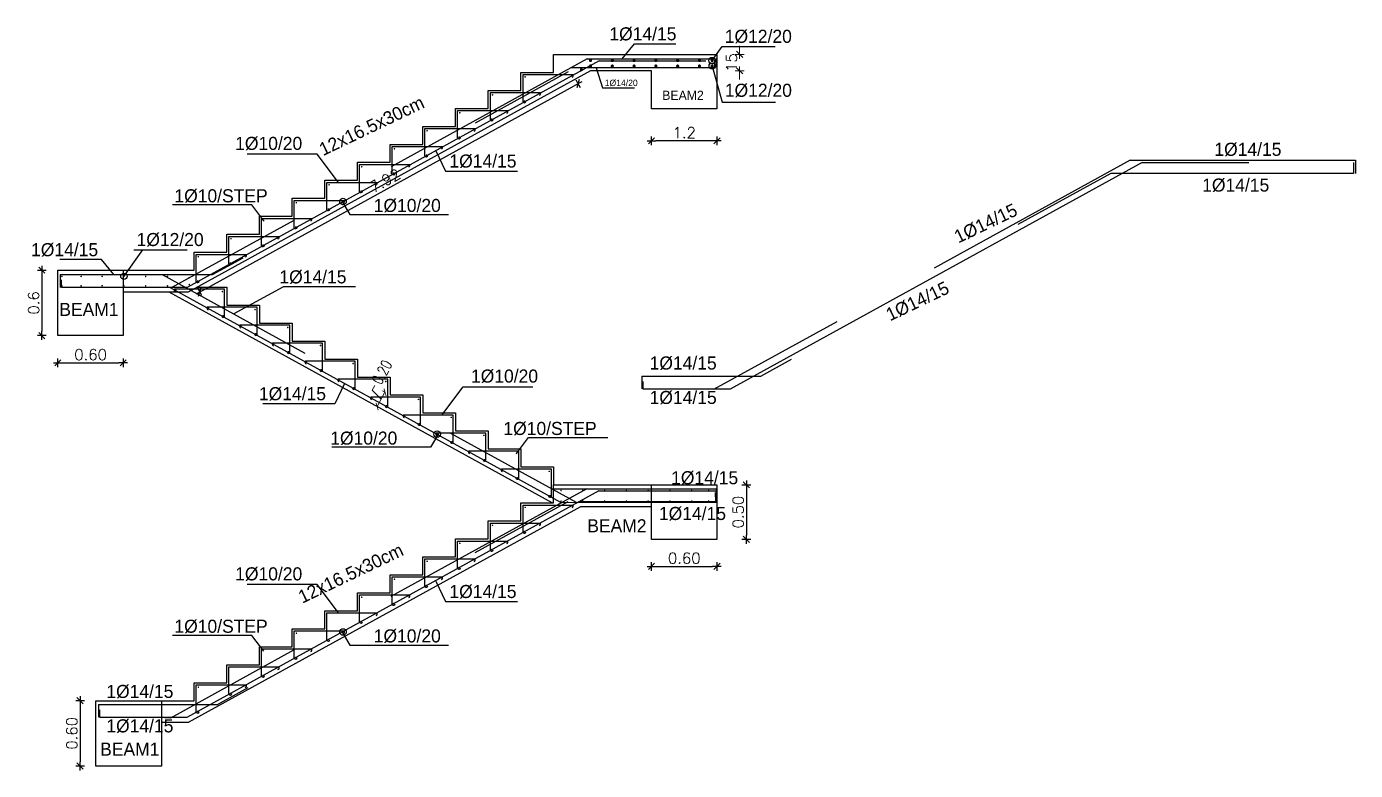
# Model space of a CAD drawing. Extents: x 166525 to 167198, y 178739 to 179747.
# Drawn here: x 166639.4 to 166663.8, y 179260.21 to 179273.86 of the extents above; entities that cross this region are included whole.
import ezdxf

# ---------------------------------------------------------------- set-up
doc = ezdxf.new("R2010")
doc.units = 0
doc.header["$MEASUREMENT"] = 0
doc.linetypes.add('AUSGEZOGEN', pattern=[0])
doc.linetypes.add('VONLAYER', pattern=[0])
doc.layers.get('0').update_dxf_attribs({"linetype": 'CONTINUOUS'})
doc.layers.get('DEFPOINTS').update_dxf_attribs({"linetype": 'CONTINUOUS'})
doc.layers.add('BEAM', color=6, linetype='CONTINUOUS', lineweight=13)
doc.layers.add('LINE', color=8, linetype='CONTINUOUS', lineweight=9)
for name, color, linetype in [('EBENE0', 7, 'AUSGEZOGEN'), ('outdim', 42, 'CONTINUOUS'), ('Reinforcement', 10, 'CONTINUOUS'), ('SLAB-REIN', 2, 'CONTINUOUS'), ('ST', 2, 'CONTINUOUS'), ('TEXTM', 2, 'CONTINUOUS')]:
    doc.layers.add(name, color=color, linetype=linetype)
doc.styles.add('DIM', font='simplex.shx', dxfattribs={"width": 0.75})
doc.styles.add('ROMAND10', font='ROMAND.shx', dxfattribs={"height": 0.2})
doc.dimstyles.new('1-100-layout', dxfattribs={"dimtxt": 0.2, "dimasz": 0.08, "dimexe": 0.18, "dimexo": 0.0625, "dimgap": 0.05, "dimtad": 1, "dimzin": 12, "dimdsep": 46, "dimtxsty": 'ROMAND10', "dimblk": '2', "dimcen": 0, "dimdle": 0.15, "dimse1": 1, "dimse2": 1, "dimclrd": 256, "dimclre": 9, "dimclrt": 1, "dimazin": 0, "dimtfac": 1, "dimtix": 1, "dimtofl": 0, "dimtmove": 2, "dimatfit": 0, "dimldrblk": '2', "dimfxl": 1, "dimtolj": 1, "dimtzin": 0, "dimlwd": -1, "dimlwe": -1, "dimarcsym": 0})
doc.dimstyles.new('MUTASIM', dxfattribs={"dimscale": 0.9995, "dimtxt": 0.2, "dimasz": 0.1, "dimexe": 0.05, "dimexo": 0.12, "dimgap": 0.05, "dimtad": 0, "dimzin": 0, "dimdsep": 46, "dimtxsty": 'DIM', "dimblk": 'ARCHTICK', "dimcen": 0.09, "dimclrd": 35, "dimclre": 33, "dimclrt": 256, "dimazin": 0, "dimtfac": 1, "dimtofl": 0, "dimtmove": 1, "dimatfit": 3, "dimfxl": 0.18, "dimtolj": 1, "dimtzin": 0, "dimlwd": 13, "dimlwe": 9, "dimarcsym": 0})

# ---------------------------------------------------------------- blocks, each defined once
blk = doc.blocks.new('2')
for p, q in [((1, 0), (-1, 0)), ((0.71, 0.71), (-0.71, -0.71)), ((0, 1), (0, -1))]:
    blk.add_line(p, q)
blk = doc.blocks.new('*D349')
at = {"layer": 'DEFPOINTS', "color": 0, "transparency": 16777216}
for p in [(166639.979, 179268.071), (166641.179, 179268.071), (166641.179, 179267.686)]:
    blk.add_point(p, dxfattribs=at)
at = {"layer": 'outdim', "transparency": 16777216}
blk.add_line((166640.059, 179267.686), (166641.099, 179267.686), dxfattribs=at)
at = {"layer": 'outdim', "transparency": 16777216, "xscale": 0.08, "yscale": 0.08, "zscale": 0.08, "rotation": 180}
blk.add_blockref('2', (166639.979, 179267.686), dxfattribs=at)
at = {"layer": 'outdim', "transparency": 16777216, "xscale": 0.08, "yscale": 0.08, "zscale": 0.08}
blk.add_blockref('2', (166641.179, 179267.686), dxfattribs=at)
at = {"layer": 'outdim', "color": 1, "transparency": 16777216, "insert": (166640.579, 179267.836), "char_height": 0.2, "attachment_point": 5, "style": 'ROMAND10'}
blk.add_mtext('\\A1;0.60', dxfattribs=at)
blk = doc.blocks.new('*D353')
at = {"layer": 'DEFPOINTS', "color": 0, "transparency": 16777216}
for p in [(166639.979, 179269.386), (166639.686, 179268.186), (166639.979, 179268.186)]:
    blk.add_point(p, dxfattribs=at)
at = {"layer": 'outdim', "transparency": 16777216}
blk.add_line((166639.686, 179269.306), (166639.686, 179268.266), dxfattribs=at)
at = {"layer": 'outdim', "transparency": 16777216, "xscale": 0.08, "yscale": 0.08, "zscale": 0.08}
for p, rotation in [((166639.686, 179269.386), 90), ((166639.686, 179268.186), 270)]:
    blk.add_blockref('2', p, dxfattribs=dict(at, rotation=rotation))
at = {"layer": 'outdim', "color": 1, "transparency": 16777216, "insert": (166639.536, 179268.786), "char_height": 0.2, "attachment_point": 5, "rotation": 90, "style": 'ROMAND10'}
blk.add_mtext('\\A1;0.6', dxfattribs=at)
blk = doc.blocks.new('*D354')
at = {"layer": 'DEFPOINTS', "color": 0, "transparency": 16777216}
for p in [(166650.879, 179264.446), (166652.079, 179264.446), (166652.079, 179263.95)]:
    blk.add_point(p, dxfattribs=at)
at = {"layer": 'ST', "transparency": 16777216}
blk.add_line((166650.959, 179263.95), (166651.999, 179263.95), dxfattribs=at)
at = {"layer": 'ST', "transparency": 16777216, "xscale": 0.08, "yscale": 0.08, "zscale": 0.08, "rotation": 180}
blk.add_blockref('2', (166650.879, 179263.95), dxfattribs=at)
at = {"layer": 'ST', "transparency": 16777216, "xscale": 0.08, "yscale": 0.08, "zscale": 0.08}
blk.add_blockref('2', (166652.079, 179263.95), dxfattribs=at)
at = {"layer": 'ST', "color": 1, "transparency": 16777216, "insert": (166651.479, 179264.1), "char_height": 0.2, "attachment_point": 5, "style": 'ROMAND10'}
blk.add_mtext('\\A1;0.60', dxfattribs=at)
blk = doc.blocks.new('*D355')
at = {"layer": 'DEFPOINTS', "color": 0, "transparency": 16777216}
for p in [(166652.079, 179265.446), (166652.079, 179264.446), (166652.619, 179264.446)]:
    blk.add_point(p, dxfattribs=at)
at = {"layer": 'ST', "transparency": 16777216}
blk.add_line((166652.619, 179265.366), (166652.619, 179264.526), dxfattribs=at)
at = {"layer": 'ST', "transparency": 16777216, "xscale": 0.08, "yscale": 0.08, "zscale": 0.08}
for p, rotation in [((166652.619, 179265.446), 90), ((166652.619, 179264.446), 270)]:
    blk.add_blockref('2', p, dxfattribs=dict(at, rotation=rotation))
at = {"layer": 'ST', "color": 1, "transparency": 16777216, "insert": (166652.469, 179264.946), "char_height": 0.2, "attachment_point": 5, "rotation": 90, "style": 'ROMAND10'}
blk.add_mtext('\\A1;0.50', dxfattribs=at)
blk = doc.blocks.new('*D356')
at = {"layer": 'DEFPOINTS', "color": 0, "transparency": 16777216}
for p in [(166640.679, 179261.486), (166640.386, 179260.286), (166640.679, 179260.286)]:
    blk.add_point(p, dxfattribs=at)
at = {"layer": 'outdim', "transparency": 16777216}
blk.add_line((166640.386, 179261.406), (166640.386, 179260.366), dxfattribs=at)
at = {"layer": 'outdim', "transparency": 16777216, "xscale": 0.08, "yscale": 0.08, "zscale": 0.08}
for p, rotation in [((166640.386, 179261.486), 90), ((166640.386, 179260.286), 270)]:
    blk.add_blockref('2', p, dxfattribs=dict(at, rotation=rotation))
at = {"layer": 'outdim', "color": 1, "transparency": 16777216, "insert": (166640.236, 179260.886), "char_height": 0.2, "attachment_point": 5, "rotation": 90, "style": 'ROMAND10'}
blk.add_mtext('\\A1;0.60', dxfattribs=at)
blk = doc.blocks.new('*D357')
at = {"layer": 'DEFPOINTS', "color": 0, "transparency": 16777216}
for p in [(166650.879, 179272.346), (166652.079, 179272.346), (166650.879, 179271.759)]:
    blk.add_point(p, dxfattribs=at)
at = {"layer": 'outdim', "transparency": 16777216}
blk.add_line((166651.999, 179271.759), (166650.959, 179271.759), dxfattribs=at)
at = {"layer": 'outdim', "transparency": 16777216, "xscale": 0.08, "yscale": 0.08, "zscale": 0.08, "rotation": 180}
blk.add_blockref('2', (166650.879, 179271.759), dxfattribs=at)
at = {"layer": 'outdim', "transparency": 16777216, "xscale": 0.08, "yscale": 0.08, "zscale": 0.08}
blk.add_blockref('2', (166652.079, 179271.759), dxfattribs=at)
at = {"layer": 'outdim', "color": 1, "transparency": 16777216, "insert": (166651.479, 179271.909), "char_height": 0.2, "attachment_point": 5, "style": 'ROMAND10'}
blk.add_mtext('\\A1;1.2', dxfattribs=at)
blk = doc.blocks.new('*D351')
at = {"layer": 'DEFPOINTS', "color": 0, "transparency": 16777216}
for p in [(166649.479, 179272.893), (166649.527, 179272.807), (166642.538, 179269.076)]:
    blk.add_point(p, dxfattribs=at)
at = {"layer": 'outdim', "transparency": 16777216}
blk.add_line((166642.656, 179269.028), (166649.457, 179272.768), dxfattribs=at)
at = {"layer": 'outdim', "transparency": 16777216, "xscale": 0.08, "yscale": 0.08, "zscale": 0.08}
for p, rotation in [((166649.527, 179272.807), 28.81079374282551), ((166642.586, 179268.989), 208.8107937428255)]:
    blk.add_blockref('2', p, dxfattribs=dict(at, rotation=rotation))
at = {"layer": 'outdim', "color": 1, "transparency": 16777216, "insert": (166645.984, 179271.029), "char_height": 0.2, "attachment_point": 5, "rotation": 28.8108, "style": 'ROMAND10'}
blk.add_mtext('\\A1;7.92', dxfattribs=at)
blk = doc.blocks.new('*D358')
at = {"layer": 'DEFPOINTS', "color": 0, "transparency": 16777216}
for p in [(166652.079, 179273.346), (166652.496, 179273.046), (166653.879, 179273.046)]:
    blk.add_point(p, dxfattribs=at)
at = {"layer": 'LINE', "transparency": 16777216}
for p, q in [((166652.496, 179273.426), (166652.496, 179273.506)), ((166652.496, 179272.966), (166652.496, 179272.886))]:
    blk.add_line(p, q, dxfattribs=at)
at = {"layer": 'LINE', "transparency": 16777216, "xscale": 0.08, "yscale": 0.08, "zscale": 0.08}
for p, rotation in [((166652.496, 179273.346), 270), ((166652.496, 179273.046), 90)]:
    blk.add_blockref('2', p, dxfattribs=dict(at, rotation=rotation))
at = {"layer": 'LINE', "color": 1, "transparency": 16777216, "insert": (166652.346, 179273.196), "char_height": 0.2, "attachment_point": 5, "rotation": 90, "style": 'ROMAND10'}
blk.add_mtext('\\A1;15', dxfattribs=at)
blk = doc.blocks.new('_ARCHTICK')
at = {"color": 0, "linetype": 'ByBlock', "const_width": 0.15}
blk.add_lwpolyline([(-0.5, -0.5), (0.5, 0.5)], dxfattribs=at)
blk = doc.blocks.new('*D352')
at = {"layer": 'BEAM', "color": 35, "lineweight": 13, "transparency": 16777216}
for p, q in [((166645.748, 179267.183), (166645.796, 179267.271)), ((166645.913, 179267.016), (166645.748, 179267.183)), ((166645.985, 179267.147), (166645.84, 179266.885))]:
    blk.add_line(p, q, dxfattribs=at)
at = {"layer": 'BEAM', "color": 33, "lineweight": 9, "transparency": 16777216}
for p, q in [((166645.974, 179267.153), (166645.941, 179267.171)), ((166645.829, 179266.891), (166645.797, 179266.909))]:
    blk.add_line(p, q, dxfattribs=at)
at = {"layer": 'DEFPOINTS', "color": 0, "transparency": 16777216}
for p in [(166646.079, 179267.096), (166645.84, 179266.885), (166645.934, 179266.833)]:
    blk.add_point(p, dxfattribs=at)
at = {"layer": 'BEAM', "color": 35, "lineweight": 13, "transparency": 16777216, "xscale": 0.09995000000000001, "yscale": 0.09995000000000001, "zscale": 0.09995000000000001}
for p, rotation in [((166645.985, 179267.147), 61.18920625507876), ((166645.84, 179266.885), 241.1892062550788)]:
    blk.add_blockref('_ARCHTICK', p, dxfattribs=dict(at, rotation=rotation))
at = {"layer": 'BEAM', "transparency": 16777216, "insert": (166645.93, 179267.515), "char_height": 0.1999, "attachment_point": 5, "rotation": 61.1892, "style": 'DIM'}
blk.add_mtext('\\A1;0.20', dxfattribs=at)

msp = doc.modelspace()

# ---------------------------------------------------------------- linework, layer by layer
at = {"layer": 'EBENE0', "color": 3, "linetype": 'AUSGEZOGEN'}
msp.add_line((166649.47907, 179272.88566), (166649.47907, 179272.89328), dxfattribs=at)
at = {"layer": 'outdim'}
for p, q in [((166650.339, 179273.26566), (166650.56354, 179273.54154)), ((166650.56354, 179273.54154), (166651.32657, 179273.54154)), ((166651.99044, 179273.23338), (166652.1729, 179273.49101)), ((166652.1729, 179273.49101), (166653.15065, 179273.49101)), ((166649.86054, 179273.10068), (166649.97896, 179272.73421)), ((166651.99135, 179273.13296), (166652.17381, 179272.46801)), ((166649.97896, 179272.73421), (166650.56718, 179272.73421)), ((166652.17381, 179272.46801), (166653.15157, 179272.46801)), ((166644.73721, 179271.51758), (166643.45678, 179271.51758)), ((166645.13221, 179270.99566), (166644.73721, 179271.51758)), ((166646.91889, 179271.57648), (166647.09309, 179271.20406)), ((166647.09309, 179271.20406), (166648.41869, 179271.20406)), ((166645.19135, 179270.65375), (166645.34073, 179270.40611)), ((166643.53916, 179270.58319), (166642.08253, 179270.58319)), ((166643.75796, 179270.29408), (166643.53916, 179270.58319)), ((166645.34073, 179270.40611), (166647.14785, 179270.40611)), ((166641.19135, 179269.27197), (166641.53794, 179269.76135)), ((166641.37381, 179269.76135), (166642.35157, 179269.76135)), ((166640.77929, 179269.58154), (166640.01625, 179269.58154)), ((166641.00382, 179269.30566), (166640.77929, 179269.58154)), ((166643.20521, 179268.58498), (166644.11568, 179269.07837)), ((166645.44128, 179269.07837), (166644.11568, 179269.07837)), ((166645.23926, 179267.30648), (166645.06506, 179266.93406)), ((166647.02594, 179266.72566), (166647.42094, 179267.24758)), ((166647.42094, 179267.24758), (166648.70137, 179267.24758)), ((166645.06506, 179266.93406), (166643.73946, 179266.93406)), ((166646.9668, 179266.38375), (166646.81742, 179266.13611)), ((166648.40019, 179266.02408), (166648.61899, 179266.31319)), ((166648.61899, 179266.31319), (166650.07562, 179266.31319)), ((166646.81742, 179266.13611), (166645.0103, 179266.13611)), ((166644.73721, 179263.61758), (166643.45678, 179263.61758)), ((166645.13221, 179263.09566), (166644.73721, 179263.61758)), ((166646.91889, 179263.67648), (166647.09309, 179263.30406)), ((166647.09309, 179263.30406), (166648.41869, 179263.30406)), ((166643.53916, 179262.68319), (166642.08253, 179262.68319)), ((166643.75796, 179262.39408), (166643.53916, 179262.68319)), ((166645.19135, 179262.75375), (166645.34073, 179262.50611)), ((166645.34073, 179262.50611), (166647.14785, 179262.50611))]:
    msp.add_line(p, q, dxfattribs=at)
for centre, radius in [((166651.99044, 179273.23338), 0.05775), ((166651.99135, 179273.13296), 0.05775), ((166645.21374, 179270.6463), 0.06021), ((166641.19135, 179269.27197), 0.05775), ((166646.94441, 179266.3763), 0.06021), ((166645.21374, 179262.7463), 0.06021)]:
    msp.add_circle(centre, radius, dxfattribs=at)
at = {"layer": 'Reinforcement', "linetype": 'VONLAYER'}
for p, q in [((166649.69962, 179273.26566), (166646.09962, 179271.28566)), ((166649.69962, 179273.26566), (166652.0678, 179273.26566)), ((166649.9174, 179273.22566), (166651.87596, 179273.22566)), ((166652.0678, 179273.26566), (166652.0678, 179273.11149)), ((166649.34626, 179273.02566), (166647.63942, 179272.08689)), ((166648.51907, 179272.47442), (166648.51907, 179272.97566)), ((166648.51907, 179272.97566), (166649.43562, 179272.97566)), ((166647.91907, 179272.14442), (166647.91907, 179272.64566)), ((166647.91907, 179272.64566), (166648.83562, 179272.64566)), ((166647.31907, 179271.81442), (166647.31907, 179272.31566)), ((166647.31907, 179272.31566), (166648.23562, 179272.31566)), ((166646.71907, 179271.48442), (166646.71907, 179271.98566)), ((166646.71907, 179271.98566), (166647.63562, 179271.98566)), ((166646.11907, 179271.15442), (166646.11907, 179271.65566)), ((166646.11907, 179271.65566), (166647.03562, 179271.65566)), ((166659.6663, 179271.40326), (166656.0663, 179269.42326)), ((166659.6663, 179271.40326), (166663.80119, 179271.40326)), ((166659.88408, 179271.36326), (166661.84264, 179271.36326)), ((166663.80119, 179271.40326), (166663.80119, 179271.16342)), ((166645.51907, 179270.82442), (166645.51907, 179271.32566)), ((166645.51907, 179271.32566), (166646.43562, 179271.32566)), ((166659.31294, 179271.16326), (166657.6061, 179270.2245)), ((166644.91907, 179270.49442), (166644.91907, 179270.99566)), ((166644.91907, 179270.99566), (166645.83562, 179270.99566)), ((166644.31907, 179270.16442), (166644.31907, 179270.66566)), ((166644.31907, 179270.66566), (166645.23562, 179270.66566)), ((166642.06326, 179269.06566), (166644.31763, 179270.30556)), ((166643.71907, 179269.83442), (166643.71907, 179270.33566)), ((166643.71907, 179270.33566), (166644.63562, 179270.33566)), ((166643.11907, 179269.50442), (166643.11907, 179270.00566)), ((166643.11907, 179270.00566), (166644.03562, 179270.00566)), ((166642.51907, 179269.17442), (166642.51907, 179269.67566)), ((166642.51907, 179269.67566), (166643.43562, 179269.67566)), ((166642.8159, 179269.30566), (166643.37949, 179269.61563)), ((166640.01995, 179269.30566), (166640.01995, 179269.07127)), ((166640.04358, 179269.06566), (166640.04358, 179269.20734)), ((166641.89489, 179269.30566), (166644.51553, 179267.8643)), ((166643.03907, 179269.03566), (166642.12253, 179269.03566)), ((166643.03907, 179268.53442), (166643.03907, 179269.03566)), ((166643.63907, 179268.70566), (166642.72253, 179268.70566)), ((166643.63907, 179268.20442), (166643.63907, 179268.70566)), ((166652.02497, 179267.20052), (166654.2843, 179268.44316)), ((166644.23907, 179268.37566), (166643.32253, 179268.37566)), ((166644.23907, 179267.87442), (166644.23907, 179268.37566)), ((166644.83907, 179268.04566), (166643.92253, 179268.04566)), ((166644.83907, 179267.54442), (166644.83907, 179268.04566)), ((166645.43907, 179267.71566), (166644.52253, 179267.71566)), ((166645.43907, 179267.21442), (166645.43907, 179267.71566)), ((166652.88369, 179267.44326), (166653.44728, 179267.75323)), ((166646.03907, 179267.38566), (166645.12253, 179267.38566)), ((166646.03907, 179266.88442), (166646.03907, 179267.38566)), ((166650.70212, 179267.44326), (166650.70212, 179267.20887)), ((166650.72575, 179267.20326), (166650.72575, 179267.34494)), ((166646.63907, 179267.05566), (166645.72253, 179267.05566)), ((166646.63907, 179266.55442), (166646.63907, 179267.05566)), ((166652.02497, 179267.20052), (166651.91824, 179267.20052)), ((166647.23907, 179266.72566), (166646.32253, 179266.72566)), ((166647.23907, 179266.22442), (166647.23907, 179266.72566)), ((166647.83907, 179266.39566), (166646.92253, 179266.39566)), ((166647.1858, 179266.39566), (166649.49489, 179265.12566)), ((166647.83907, 179265.89442), (166647.83907, 179266.39566)), ((166648.43907, 179266.06566), (166647.52253, 179266.06566)), ((166648.43907, 179265.56442), (166648.43907, 179266.06566)), ((166649.03907, 179265.73566), (166648.12253, 179265.73566)), ((166649.03907, 179265.23442), (166649.03907, 179265.73566)), ((166649.69235, 179265.37588), (166646.09235, 179263.39588)), ((166652.06443, 179265.36587), (166649.05304, 179265.36867)), ((166649.69235, 179265.37588), (166652.07907, 179265.37606)), ((166649.91013, 179265.33588), (166652.06407, 179265.33462)), ((166652.06454, 179265.37604), (166652.06205, 179265.15587)), ((166649.33899, 179265.13588), (166647.63215, 179264.19712)), ((166648.51907, 179264.57442), (166648.51907, 179265.07566)), ((166648.51907, 179265.07566), (166649.43562, 179265.07566)), ((166649.20438, 179265.12566), (166652.07907, 179265.1249)), ((166647.91907, 179264.24442), (166647.91907, 179264.74566)), ((166647.91907, 179264.74566), (166648.83562, 179264.74566)), ((166647.31907, 179263.91442), (166647.31907, 179264.41566)), ((166647.31907, 179264.41566), (166648.23562, 179264.41566)), ((166646.71907, 179263.58442), (166646.71907, 179264.08566)), ((166646.71907, 179264.08566), (166647.63562, 179264.08566)), ((166646.11907, 179263.25442), (166646.11907, 179263.75566)), ((166646.11907, 179263.75566), (166647.03562, 179263.75566)), ((166645.51907, 179262.92442), (166645.51907, 179263.42566)), ((166645.51907, 179263.42566), (166646.43562, 179263.42566)), ((166644.91907, 179262.59442), (166644.91907, 179263.09566)), ((166644.91907, 179263.09566), (166645.83562, 179263.09566)), ((166644.31907, 179262.26442), (166644.31907, 179262.76566)), ((166644.31907, 179262.76566), (166645.23562, 179262.76566)), ((166642.05102, 179261.17315), (166644.31036, 179262.41579)), ((166643.71907, 179261.93442), (166643.71907, 179262.43566)), ((166643.71907, 179262.43566), (166644.63562, 179262.43566)), ((166643.11907, 179261.60442), (166643.11907, 179262.10566)), ((166643.11907, 179262.10566), (166644.03562, 179262.10566)), ((166642.51907, 179261.27442), (166642.51907, 179261.77566)), ((166642.51907, 179261.77566), (166643.43562, 179261.77566)), ((166642.90974, 179261.41588), (166643.47333, 179261.72586)), ((166640.72817, 179261.41588), (166640.72817, 179261.1815)), ((166640.7518, 179261.17588), (166640.7518, 179261.31756)), ((166642.05102, 179261.17315), (166641.94429, 179261.17315))]:
    msp.add_line(p, q, dxfattribs=at)
for points in [[(166649.9174, 179273.22566), (166642.35376, 179269.06566), (166640.04358, 179269.06566)], [(166652.03236, 179273.24232), (166652.03236, 179273.10068), (166649.39967, 179273.10068)], [(166659.88408, 179271.36326), (166652.32044, 179267.20326), (166650.72575, 179267.20326)], [(166663.76575, 179271.36416), (166663.76575, 179271.16326), (166659.31294, 179271.16326)], [(166640.01995, 179269.30566), (166642.8159, 179269.30566)], [(166642.04075, 179269.06566), (166649.20438, 179265.12566)], [(166650.70212, 179267.44326), (166652.88369, 179267.44326)], [(166649.91013, 179265.33588), (166642.34649, 179261.17588), (166640.7518, 179261.17588)], [(166652.04717, 179265.30588), (166652.04974, 179265.13662), (166649.56758, 179265.13588)], [(166640.72817, 179261.41588), (166642.90974, 179261.41588)]]:
    msp.add_lwpolyline(points, dxfattribs=at)
for centre, radius, start, end in [((166649.41444, 179272.95737), 0.02798, 282.26627, 40.809188), ((166648.81444, 179272.62737), 0.02798, 282.26627, 40.809188), ((166648.54384, 179272.4855), 0.02713, 204.103903, 359.200009), ((166647.94384, 179272.1555), 0.02713, 204.103903, 359.200009), ((166648.21444, 179272.29737), 0.02798, 282.26627, 40.809188), ((166647.61444, 179271.96737), 0.02798, 282.26627, 40.809188), ((166647.01444, 179271.63737), 0.02798, 282.26627, 40.809188), ((166647.34384, 179271.8255), 0.02713, 204.103903, 359.200009), ((166646.74384, 179271.4955), 0.02713, 204.103903, 359.200009), ((166646.14384, 179271.1655), 0.02713, 204.103903, 359.200009), ((166646.41444, 179271.30737), 0.02798, 282.26627, 40.809188), ((166645.81444, 179270.97737), 0.02798, 282.26627, 40.809188), ((166645.21444, 179270.64737), 0.02798, 282.26627, 40.809188), ((166645.54384, 179270.8355), 0.02713, 204.103903, 359.200009), ((166644.94384, 179270.5055), 0.02713, 204.103903, 359.200009), ((166644.34384, 179270.1755), 0.02713, 204.103903, 359.200009), ((166644.61444, 179270.31737), 0.02798, 282.26627, 40.809188), ((166644.01444, 179269.98737), 0.02798, 282.26627, 40.809188), ((166643.41444, 179269.65737), 0.02798, 282.26627, 40.809188), ((166643.74384, 179269.8455), 0.02713, 204.103903, 359.200009), ((166643.14384, 179269.5155), 0.02713, 204.103903, 359.200009), ((166642.54384, 179269.1855), 0.02713, 204.103903, 359.200009), ((166642.14371, 179269.01737), 0.02798, 139.190812, 257.73373), ((166642.74371, 179268.68737), 0.02798, 139.190812, 257.73373), ((166643.01431, 179268.5455), 0.02713, 180.799991, 335.896097), ((166643.34371, 179268.35737), 0.02798, 139.190812, 257.73373), ((166643.61431, 179268.2155), 0.02713, 180.799991, 335.896097), ((166643.94371, 179268.02737), 0.02798, 139.190812, 257.73373), ((166644.21431, 179267.8855), 0.02713, 180.799991, 335.896097), ((166644.54371, 179267.69737), 0.02798, 139.190812, 257.73373), ((166644.81431, 179267.5555), 0.02713, 180.799991, 335.896097), ((166645.14371, 179267.36737), 0.02798, 139.190812, 257.73373), ((166645.41431, 179267.2255), 0.02713, 180.799991, 335.896097), ((166645.74371, 179267.03737), 0.02798, 139.190812, 257.73373), ((166646.01431, 179266.8955), 0.02713, 180.799991, 335.896097), ((166646.34371, 179266.70737), 0.02798, 139.190812, 257.73373), ((166646.61431, 179266.5655), 0.02713, 180.799991, 335.896097), ((166646.94371, 179266.37737), 0.02798, 139.190812, 257.73373), ((166647.21431, 179266.2355), 0.02713, 180.799991, 335.896097), ((166647.54371, 179266.04737), 0.02798, 139.190812, 257.73373), ((166647.81431, 179265.9055), 0.02713, 180.799991, 335.896097), ((166648.14371, 179265.71737), 0.02798, 139.190812, 257.73373), ((166648.41431, 179265.5755), 0.02713, 180.799991, 335.896097), ((166649.01431, 179265.2455), 0.02713, 180.799991, 335.896097), ((166649.41444, 179265.05737), 0.02798, 282.26627, 40.809188), ((166648.54384, 179264.5855), 0.02713, 204.103903, 359.200009), ((166648.81444, 179264.72737), 0.02798, 282.26627, 40.809188), ((166648.21444, 179264.39737), 0.02798, 282.26627, 40.809188), ((166647.61444, 179264.06737), 0.02798, 282.26627, 40.809188), ((166647.94384, 179264.2555), 0.02713, 204.103903, 359.200009), ((166647.34384, 179263.9255), 0.02713, 204.103903, 359.200009), ((166646.74384, 179263.5955), 0.02713, 204.103903, 359.200009), ((166647.01444, 179263.73737), 0.02798, 282.26627, 40.809188), ((166646.41444, 179263.40737), 0.02798, 282.26627, 40.809188), ((166645.81444, 179263.07737), 0.02798, 282.26627, 40.809188), ((166646.14384, 179263.2655), 0.02713, 204.103903, 359.200009), ((166645.54384, 179262.9355), 0.02713, 204.103903, 359.200009), ((166644.94384, 179262.6055), 0.02713, 204.103903, 359.200009), ((166645.21444, 179262.74737), 0.02798, 282.26627, 40.809188), ((166644.61444, 179262.41737), 0.02798, 282.26627, 40.809188), ((166644.01444, 179262.08737), 0.02798, 282.26627, 40.809188), ((166644.34384, 179262.2755), 0.02713, 204.103903, 359.200009), ((166643.74384, 179261.9455), 0.02713, 204.103903, 359.200009), ((166643.14384, 179261.6155), 0.02713, 204.103903, 359.200009), ((166643.41444, 179261.75737), 0.02798, 282.26627, 40.809188), ((166642.54384, 179261.2855), 0.02713, 204.103903, 359.200009)]:
    msp.add_arc(centre, radius, start, end, dxfattribs=at)
at = {"layer": 'SLAB-REIN', "color": 2}
for points, const_width in [([(166649.57608, 179273.06517, -1), (166649.60663, 179273.06517, -1)], 0.02764), ([(166649.74279, 179273.23338, 1), (166649.77334, 179273.23338, 1)], 0.02764), ([(166649.74279, 179273.13296, -1), (166649.77334, 179273.13296, -1)], 0.02764), ([(166650.14279, 179273.23338, 1), (166650.17334, 179273.23338, 1)], 0.02764), ([(166650.14279, 179273.13296, -1), (166650.17334, 179273.13296, -1)], 0.02764), ([(166650.54279, 179273.23338, 1), (166650.57334, 179273.23338, 1)], 0.02764), ([(166650.54279, 179273.13296, -1), (166650.57334, 179273.13296, -1)], 0.02764), ([(166650.94279, 179273.23338, 1), (166650.97334, 179273.23338, 1)], 0.02764), ([(166650.94279, 179273.13296, -1), (166650.97334, 179273.13296, -1)], 0.02764), ([(166651.34279, 179273.23338, 1), (166651.37334, 179273.23338, 1)], 0.02764), ([(166651.34279, 179273.13296, -1), (166651.37334, 179273.13296, -1)], 0.02764), ([(166651.74279, 179273.23338, 1), (166651.77334, 179273.23338, 1)], 0.02764), ([(166651.74279, 179273.13296, -1), (166651.77334, 179273.13296, -1)], 0.02764), ([(166651.97517, 179273.23338, 1), (166652.00571, 179273.23338, 1)], 0.02764), ([(166651.97608, 179273.23338, 1), (166652.00663, 179273.23338, 1)], 0.02764), ([(166651.97608, 179273.13296, -1), (166652.00663, 179273.13296, -1)], 0.02764), ([(166648.55033, 179272.93408, 1), (166648.5656, 179272.93408, 1)], 0.01382), ([(166649.41154, 179272.96148, 1), (166649.42681, 179272.96148, 1)], 0.01382), ([(166647.95033, 179272.60408, 1), (166647.9656, 179272.60408, 1)], 0.01382), ([(166648.81154, 179272.63148, 1), (166648.82681, 179272.63148, 1)], 0.01382), ([(166648.53845, 179272.48861, 1), (166648.55372, 179272.48861, 1)], 0.01382), ([(166647.35033, 179272.27408, 1), (166647.3656, 179272.27408, 1)], 0.01382), ([(166647.93845, 179272.15861, 1), (166647.95372, 179272.15861, 1)], 0.01382), ([(166648.21154, 179272.30148, 1), (166648.22681, 179272.30148, 1)], 0.01382), ([(166646.75033, 179271.94408, 1), (166646.7656, 179271.94408, 1)], 0.01382), ([(166647.61154, 179271.97148, 1), (166647.62681, 179271.97148, 1)], 0.01382), ([(166646.15033, 179271.61408, 1), (166646.1656, 179271.61408, 1)], 0.01382), ([(166647.01154, 179271.64148, 1), (166647.02681, 179271.64148, 1)], 0.01382), ([(166647.33845, 179271.82861, 1), (166647.35372, 179271.82861, 1)], 0.01382), ([(166646.73845, 179271.49861, 1), (166646.75372, 179271.49861, 1)], 0.01382), ([(166645.55033, 179271.28408, 1), (166645.5656, 179271.28408, 1)], 0.01382), ([(166646.13845, 179271.16861, 1), (166646.15372, 179271.16861, 1)], 0.01382), ([(166646.41154, 179271.31148, 1), (166646.42681, 179271.31148, 1)], 0.01382), ([(166644.95033, 179270.95408, 1), (166644.9656, 179270.95408, 1)], 0.01382), ([(166645.81154, 179270.98148, 1), (166645.82681, 179270.98148, 1)], 0.01382), ([(166644.35033, 179270.62408, 1), (166644.3656, 179270.62408, 1)], 0.01382), ([(166645.21154, 179270.65148, 1), (166645.22681, 179270.65148, 1)], 0.01382), ([(166645.53845, 179270.83861, 1), (166645.55372, 179270.83861, 1)], 0.01382), ([(166644.93845, 179270.50861, 1), (166644.95372, 179270.50861, 1)], 0.01382), ([(166643.75033, 179270.29408, 1), (166643.7656, 179270.29408, 1)], 0.01382), ([(166644.33845, 179270.17861, 1), (166644.35372, 179270.17861, 1)], 0.01382), ([(166644.61154, 179270.32148, 1), (166644.62681, 179270.32148, 1)], 0.01382), ([(166643.15033, 179269.96408, 1), (166643.1656, 179269.96408, 1)], 0.01382), ([(166644.01154, 179269.99148, 1), (166644.02681, 179269.99148, 1)], 0.01382), ([(166643.41154, 179269.66148, 1), (166643.42681, 179269.66148, 1)], 0.01382), ([(166643.73845, 179269.84861, 1), (166643.75372, 179269.84861, 1)], 0.01382), ([(166642.55033, 179269.63408, 1), (166642.5656, 179269.63408, 1)], 0.01382), ([(166643.13845, 179269.51861, 1), (166643.15372, 179269.51861, 1)], 0.01382), ([(166640.04445, 179269.27197, 1), (166640.05973, 179269.27197, 1)], 0.01382), ([(166640.39899, 179269.27194, 1), (166640.41426, 179269.27194, 1)], 0.01382), ([(166640.78372, 179269.27197, 1), (166640.79899, 179269.27197, 1)], 0.01382), ([(166641.18372, 179269.27197, 1), (166641.19899, 179269.27197, 1)], 0.01382), ([(166641.58372, 179269.27197, 1), (166641.59899, 179269.27197, 1)], 0.01382), ([(166641.98372, 179269.27197, 1), (166641.99899, 179269.27197, 1)], 0.01382), ([(166642.38372, 179269.24879, 1), (166642.39899, 179269.24879, 1)], 0.01382), ([(166642.53845, 179269.18861, 1), (166642.55372, 179269.18861, 1)], 0.01382), ([(166640.04445, 179269.09934, -1), (166640.05973, 179269.09934, -1)], 0.01382), ([(166640.39899, 179269.09931, -1), (166640.41426, 179269.09931, -1)], 0.01382), ([(166640.78372, 179269.09934, -1), (166640.79899, 179269.09934, -1)], 0.01382), ([(166641.18372, 179269.09934, -1), (166641.19899, 179269.09934, -1)], 0.01382), ([(166641.58372, 179269.09934, -1), (166641.59899, 179269.09934, -1)], 0.01382), ([(166641.98372, 179269.09934, -1), (166641.99899, 179269.09934, -1)], 0.01382), ([(166642.14661, 179269.02148, -1), (166642.13134, 179269.02148, -1)], 0.01382), ([(166642.38372, 179269.12253, -1), (166642.39899, 179269.12253, -1)], 0.01382), ([(166643.00782, 179268.99408, -1), (166642.99255, 179268.99408, -1)], 0.01382), ([(166642.74661, 179268.69148, -1), (166642.73134, 179268.69148, -1)], 0.01382), ([(166643.60782, 179268.66408, -1), (166643.59255, 179268.66408, -1)], 0.01382), ([(166643.0197, 179268.54861, -1), (166643.00443, 179268.54861, -1)], 0.01382), ([(166643.34661, 179268.36148, -1), (166643.33134, 179268.36148, -1)], 0.01382), ([(166643.6197, 179268.21861, -1), (166643.60443, 179268.21861, -1)], 0.01382), ([(166644.20782, 179268.33408, -1), (166644.19255, 179268.33408, -1)], 0.01382), ([(166643.94661, 179268.03148, -1), (166643.93134, 179268.03148, -1)], 0.01382), ([(166644.80782, 179268.00408, -1), (166644.79255, 179268.00408, -1)], 0.01382), ([(166644.2197, 179267.88861, -1), (166644.20443, 179267.88861, -1)], 0.01382), ([(166644.54661, 179267.70148, -1), (166644.53134, 179267.70148, -1)], 0.01382), ([(166644.8197, 179267.55861, -1), (166644.80443, 179267.55861, -1)], 0.01382), ([(166645.40782, 179267.67408, -1), (166645.39255, 179267.67408, -1)], 0.01382), ([(166645.14661, 179267.37148, -1), (166645.13134, 179267.37148, -1)], 0.01382), ([(166645.4197, 179267.22861, -1), (166645.40443, 179267.22861, -1)], 0.01382), ([(166646.00782, 179267.34408, -1), (166645.99255, 179267.34408, -1)], 0.01382), ([(166645.74661, 179267.04148, -1), (166645.73134, 179267.04148, -1)], 0.01382), ([(166646.60782, 179267.01408, -1), (166646.59255, 179267.01408, -1)], 0.01382), ([(166646.0197, 179266.89861, -1), (166646.00443, 179266.89861, -1)], 0.01382), ([(166646.34661, 179266.71148, -1), (166646.33134, 179266.71148, -1)], 0.01382), ([(166646.6197, 179266.56861, -1), (166646.60443, 179266.56861, -1)], 0.01382), ([(166647.20782, 179266.68408, -1), (166647.19255, 179266.68408, -1)], 0.01382), ([(166646.94661, 179266.38148, -1), (166646.93134, 179266.38148, -1)], 0.01382), ([(166647.2197, 179266.23861, -1), (166647.20443, 179266.23861, -1)], 0.01382), ([(166647.80782, 179266.35408, -1), (166647.79255, 179266.35408, -1)], 0.01382), ([(166647.54661, 179266.05148, -1), (166647.53134, 179266.05148, -1)], 0.01382), ([(166648.40782, 179266.02408, -1), (166648.39255, 179266.02408, -1)], 0.01382), ([(166647.8197, 179265.90861, -1), (166647.80443, 179265.90861, -1)], 0.01382), ([(166648.14661, 179265.72148, -1), (166648.13134, 179265.72148, -1)], 0.01382), ([(166648.4197, 179265.57861, -1), (166648.40443, 179265.57861, -1)], 0.01382), ([(166649.00782, 179265.69408, -1), (166648.99255, 179265.69408, -1)], 0.01382), ([(166649.0197, 179265.24861, -1), (166649.00443, 179265.24861, -1)], 0.01382), ([(166649.20901, 179265.34179, 1), (166649.22429, 179265.34179, 1)], 0.01382), ([(166649.60901, 179265.34179, 1), (166649.62429, 179265.34179, 1)], 0.01382), ([(166650.00901, 179265.34179, 1), (166650.02429, 179265.34179, 1)], 0.01382), ([(166650.40901, 179265.34179, 1), (166650.42429, 179265.34179, 1)], 0.01382), ([(166650.80901, 179265.34179, 1), (166650.82429, 179265.34179, 1)], 0.01382), ([(166651.20901, 179265.34179, 1), (166651.22429, 179265.34179, 1)], 0.01382), ([(166651.60901, 179265.34179, 1), (166651.62429, 179265.34179, 1)], 0.01382), ([(166651.91829, 179265.34179, 1), (166651.93356, 179265.34179, 1)], 0.01382), ([(166648.55033, 179265.03408, 1), (166648.5656, 179265.03408, 1)], 0.01382), ([(166649.20901, 179265.14813, -1), (166649.22429, 179265.14813, -1)], 0.01382), ([(166649.41154, 179265.06148, 1), (166649.42681, 179265.06148, 1)], 0.01382), ([(166649.60901, 179265.14813, -1), (166649.62429, 179265.14813, -1)], 0.01382), ([(166650.00901, 179265.14813, -1), (166650.02429, 179265.14813, -1)], 0.01382), ([(166650.40901, 179265.14813, -1), (166650.42429, 179265.14813, -1)], 0.01382), ([(166650.80901, 179265.14813, -1), (166650.82429, 179265.14813, -1)], 0.01382), ([(166651.20901, 179265.14813, -1), (166651.22429, 179265.14813, -1)], 0.01382), ([(166651.60901, 179265.14813, -1), (166651.62429, 179265.14813, -1)], 0.01382), ([(166651.91829, 179265.14813, -1), (166651.93356, 179265.14813, -1)], 0.01382), ([(166647.95033, 179264.70408, 1), (166647.9656, 179264.70408, 1)], 0.01382), ([(166648.53845, 179264.58861, 1), (166648.55372, 179264.58861, 1)], 0.01382), ([(166648.81154, 179264.73148, 1), (166648.82681, 179264.73148, 1)], 0.01382), ([(166647.35033, 179264.37408, 1), (166647.3656, 179264.37408, 1)], 0.01382), ([(166648.21154, 179264.40148, 1), (166648.22681, 179264.40148, 1)], 0.01382), ([(166646.75033, 179264.04408, 1), (166646.7656, 179264.04408, 1)], 0.01382), ([(166647.61154, 179264.07148, 1), (166647.62681, 179264.07148, 1)], 0.01382), ([(166647.93845, 179264.25861, 1), (166647.95372, 179264.25861, 1)], 0.01382), ([(166647.33845, 179263.92861, 1), (166647.35372, 179263.92861, 1)], 0.01382), ([(166646.15033, 179263.71408, 1), (166646.1656, 179263.71408, 1)], 0.01382), ([(166646.73845, 179263.59861, 1), (166646.75372, 179263.59861, 1)], 0.01382), ([(166647.01154, 179263.74148, 1), (166647.02681, 179263.74148, 1)], 0.01382), ([(166645.55033, 179263.38408, 1), (166645.5656, 179263.38408, 1)], 0.01382), ([(166646.41154, 179263.41148, 1), (166646.42681, 179263.41148, 1)], 0.01382), ([(166645.81154, 179263.08148, 1), (166645.82681, 179263.08148, 1)], 0.01382), ([(166646.13845, 179263.26861, 1), (166646.15372, 179263.26861, 1)], 0.01382), ([(166645.53845, 179262.93861, 1), (166645.55372, 179262.93861, 1)], 0.01382), ([(166644.35033, 179262.72408, 1), (166644.3656, 179262.72408, 1)], 0.01382), ([(166644.93845, 179262.60861, 1), (166644.95372, 179262.60861, 1)], 0.01382), ([(166645.21154, 179262.75148, 1), (166645.22681, 179262.75148, 1)], 0.01382), ([(166644.61154, 179262.42148, 1), (166644.62681, 179262.42148, 1)], 0.01382), ([(166644.01154, 179262.09148, 1), (166644.02681, 179262.09148, 1)], 0.01382), ([(166644.33845, 179262.27861, 1), (166644.35372, 179262.27861, 1)], 0.01382), ([(166643.73845, 179261.94861, 1), (166643.75372, 179261.94861, 1)], 0.01382), ([(166642.55033, 179261.73408, 1), (166642.5656, 179261.73408, 1)], 0.01382), ([(166643.13845, 179261.61861, 1), (166643.15372, 179261.61861, 1)], 0.01382), ([(166643.41154, 179261.76148, 1), (166643.42681, 179261.76148, 1)], 0.01382), ([(166642.53845, 179261.28861, 1), (166642.55372, 179261.28861, 1)], 0.01382)]:
    msp.add_lwpolyline(points, format="xyb", close=True, dxfattribs=dict(at, const_width=const_width))
at = {"layer": 'ST'}
for p, q in [((166649.47907, 179273.34566), (166650.67907, 179273.34566)), ((166650.87907, 179272.34566), (166650.87907, 179273.04566)), ((166652.07907, 179272.34566), (166650.87907, 179272.34566)), ((166649.05656, 179265.11566), (166642.0202, 179268.98566)), ((166650.87907, 179265.44566), (166652.07907, 179265.44566)), ((166650.87907, 179264.44566), (166650.87907, 179265.44566)), ((166652.07907, 179265.44566), (166652.07907, 179264.44566)), ((166652.07907, 179264.44566), (166650.87907, 179264.44566))]:
    msp.add_line(p, q, dxfattribs=at)
for points in [[(166639.97907, 179268.98566), (166639.97907, 179268.98566), (166639.97907, 179269.38566), (166642.47907, 179269.38566), (166642.47907, 179269.71566), (166643.07907, 179269.71566), (166643.07907, 179270.04566), (166643.67907, 179270.04566), (166643.67907, 179270.37566), (166644.27907, 179270.37566), (166644.27907, 179270.70566), (166644.87907, 179270.70566), (166644.87907, 179271.03566), (166645.47907, 179271.03566), (166645.47907, 179271.36566), (166646.07907, 179271.36566), (166646.07907, 179271.69566), (166646.67907, 179271.69566), (166646.67907, 179272.02566), (166647.27907, 179272.02566), (166647.27907, 179272.35566), (166647.87907, 179272.35566), (166647.87907, 179272.68566), (166648.47907, 179272.68566), (166648.47907, 179273.01566), (166649.07907, 179273.01566), (166649.07907, 179273.34566), (166652.07907, 179273.34566), (166652.07907, 179272.34566)], [(166650.87907, 179273.04566), (166649.75613, 179273.04566), (166642.37431, 179268.98566), (166641.17907, 179268.98566)], [(166642.53795, 179269.07566), (166643.07907, 179269.07566), (166643.07907, 179268.74566), (166643.67907, 179268.74566), (166643.67907, 179268.41566), (166644.27907, 179268.41566), (166644.27907, 179268.08566), (166644.87907, 179268.08566), (166644.87907, 179267.75566), (166645.47907, 179267.75566), (166645.47907, 179267.42566), (166646.07907, 179267.42566), (166646.07907, 179267.09566), (166646.67907, 179267.09566), (166646.67907, 179266.76566), (166647.27907, 179266.76566), (166647.27907, 179266.43566), (166647.87907, 179266.43566), (166647.87907, 179266.10566), (166648.47907, 179266.10566), (166648.47907, 179265.77566), (166649.07907, 179265.77566), (166649.07907, 179265.44566), (166650.87907, 179265.44566)], [(166640.67907, 179261.08566), (166640.67907, 179261.48566), (166642.47907, 179261.48566), (166642.47907, 179261.81566), (166643.07907, 179261.81566), (166643.07907, 179262.14566), (166643.67907, 179262.14566), (166643.67907, 179262.47566), (166644.27907, 179262.47566), (166644.27907, 179262.80566), (166644.87907, 179262.80566), (166644.87907, 179263.13566), (166645.47907, 179263.13566), (166645.47907, 179263.46566), (166646.07907, 179263.46566), (166646.07907, 179263.79566), (166646.67907, 179263.79566), (166646.67907, 179264.12566), (166647.27907, 179264.12566), (166647.27907, 179264.45566), (166647.87907, 179264.45566), (166647.87907, 179264.78566), (166648.47907, 179264.78566), (166648.47907, 179265.11566), (166649.07907, 179265.11566), (166649.07907, 179265.44566), (166650.87907, 179265.44566)], [(166650.87907, 179265.04566), (166649.57431, 179265.04566), (166642.37431, 179261.08566), (166641.87907, 179261.08566)]]:
    msp.add_lwpolyline(points, dxfattribs=at)
for points in [[(166639.97907, 179269.38566), (166641.17907, 179269.38566), (166641.17907, 179268.18566), (166639.97907, 179268.18566)], [(166640.67907, 179261.48566), (166641.87907, 179261.48566), (166641.87907, 179260.28566), (166640.67907, 179260.28566)]]:
    msp.add_lwpolyline(points, close=True, dxfattribs=at)

# ---------------------------------------------------------------- texts
at = {"layer": 'TEXTM', "color": 4}
for s, height, rotation, p in [('1%%C14/15', 0.24, 0.007353, (166650.10453, 179273.6039)), ('1%%C12/20', 0.24, 0.007353, (166652.2234, 179273.55836)), ('1%%C14/20', 0.1176, 359.992647, (166650.02032, 179272.76464)), ('BEAM2', 0.168, 359.992647, (166651.0756, 179272.51196)), ('1%%C12/20', 0.24, 359.992647, (166652.22429, 179272.56798)), ('12x16.5x30cm', 0.24, 25.551218, (166644.84938, 179271.47831)), ('1%%C10/20', 0.24, 359.992647, (166643.23424, 179271.59323)), ('1%%C14/15', 0.24, 0.007353, (166661.21182, 179271.48457)), ('1%%C14/15', 0.24, 359.992647, (166647.1678, 179271.26935)), ('1%%C10/STEP', 0.24, 359.992647, (166642.11918, 179270.6315)), ('1%%C14/15', 0.24, 0.007353, (166660.98803, 179270.82829)), ('1%%C10/20', 0.24, 359.992647, (166645.77843, 179270.45442)), ('1%%C14/15', 0.24, 25.551218, (166656.50952, 179269.87517)), ('1%%C12/20', 0.24, 0.007353, (166641.42432, 179269.8287)), ('1%%C14/15', 0.24, 0.007353, (166639.48745, 179269.64249)), ('1%%C14/15', 0.24, 0.007353, (166644.04657, 179269.1435)), ('1%%C14/15', 0.24, 25.551218, (166655.25632, 179268.44594)), ('BEAM1', 0.24, 359.992647, (166640.00532, 179268.54626)), ('1%%C14/15', 0.24, 0.007353, (166650.84308, 179267.5623)), ('1%%C10/20', 0.24, 0.007353, (166647.56391, 179267.32306)), ('1%%C14/15', 0.24, 0.007353, (166643.67035, 179266.99918)), ('1%%C14/15', 0.24, 0.007353, (166650.84308, 179266.93067)), ('1%%C10/STEP', 0.24, 0.007353, (166648.15897, 179266.36126)), ('1%%C10/20', 0.24, 0.007353, (166644.97971, 179266.18424)), ('1%%C14/15', 0.24, 0.007353, (166651.23787, 179265.4572)), ('1%%C14/15', 0.24, 0.007353, (166651.01408, 179264.80091)), ('BEAM2', 0.24, 359.992647, (166649.69862, 179264.57507)), ('12x16.5x30cm', 0.24, 25.551218, (166644.46618, 179263.26471)), ('1%%C10/20', 0.24, 359.992647, (166643.23424, 179263.69323)), ('1%%C14/15', 0.24, 359.992647, (166647.1678, 179263.36935)), ('1%%C10/STEP', 0.24, 359.992647, (166642.11918, 179262.7315)), ('1%%C10/20', 0.24, 359.992647, (166645.77843, 179262.55442)), ('1%%C14/15', 0.24, 0.007353, (166640.86913, 179261.53493)), ('1%%C14/15', 0.24, 0.007353, (166640.86913, 179260.9033)), ('BEAM1', 0.24, 359.992647, (166640.75506, 179260.47588))]:
    msp.add_text(s, height=height, rotation=rotation, dxfattribs=at).set_placement(p)

# ---------------------------------------------------------------- dimensions: what is measured, and where the dimension line sits
at = {"layer": 'BEAM'}
dim = msp.add_aligned_dim(p1=(166646.07907, 179267.09566), p2=(166645.9345, 179266.83279), distance=-0.1074, text='0.20', dimstyle='MUTASIM', override={"dimlfac": 50}, dxfattribs=at)
dim.commit()
dim.dimension.update_dxf_attribs({"geometry": '*D352', "text_midpoint": (166645.82039, 179267.31484)})
at = {"layer": 'LINE', "color": 5}
dim = msp.add_linear_dim(base=(166652.49587, 179273.04566), p1=(166652.07907, 179273.34566), p2=(166653.87907, 179273.04566), angle=90, text='15', dimstyle='1-100-layout', override={"dimfxl": 0}, dxfattribs=at)
dim.commit()
dim.dimension.update_dxf_attribs({"geometry": '*D358', "text_midpoint": (166652.34587, 179273.19566)})
at = {"layer": 'outdim'}
dim = msp.add_aligned_dim(p1=(166642.53795, 179269.07566), p2=(166649.47907, 179272.89328), distance=-0.09885, dimstyle='1-100-layout', override={"dimfxl": 0}, dxfattribs=at)
dim.commit()
dim.dimension.update_dxf_attribs({"geometry": '*D351', "text_midpoint": (166645.98386, 179271.02928)})
dim = msp.add_linear_dim(base=(166650.87907, 179271.75908), p1=(166652.07907, 179272.34566), p2=(166650.87907, 179272.34566), dimstyle='1-100-layout', override={"dimfxl": 0.18}, dxfattribs=at)
dim.commit()
dim.dimension.update_dxf_attribs({"geometry": '*D357', "text_midpoint": (166651.47907, 179271.90908)})
for base, p1, p2, text, picture, middle in [((166639.68593, 179268.18566), (166639.97907, 179269.38566), (166639.97907, 179268.18566), '0.6', '*D353', (166639.53593, 179268.78566)), ((166640.38593, 179260.28566), (166640.67907, 179261.48566), (166640.67907, 179260.28566), '0.60', '*D356', (166640.23593, 179260.88566))]:
    dim = msp.add_linear_dim(base=base, p1=p1, p2=p2, angle=90, text=text, dimstyle='1-100-layout', override={"dimfxl": 0}, dxfattribs=at)
    dim.commit()
    dim.dimension.update_dxf_attribs({"geometry": picture, "text_midpoint": middle})
dim = msp.add_linear_dim(base=(166641.17907, 179267.68586), p1=(166639.97907, 179268.07096), p2=(166641.17907, 179268.07096), text='0.60', dimstyle='1-100-layout', override={"dimfxl": 0}, dxfattribs=at)
dim.commit()
dim.dimension.update_dxf_attribs({"geometry": '*D349', "text_midpoint": (166640.57907, 179267.83586)})
at = {"layer": 'ST'}
dim = msp.add_linear_dim(base=(166652.61872, 179264.44566), p1=(166652.07907, 179265.44566), p2=(166652.07907, 179264.44566), angle=90, text='0.50', dimstyle='1-100-layout', override={"dimfxl": 0}, dxfattribs=at)
dim.commit()
dim.dimension.update_dxf_attribs({"geometry": '*D355', "text_midpoint": (166652.46872, 179264.94566)})
dim = msp.add_linear_dim(base=(166652.07907, 179263.94981), p1=(166650.87907, 179264.44566), p2=(166652.07907, 179264.44566), text='0.60', dimstyle='1-100-layout', override={"dimfxl": 0}, dxfattribs=at)
dim.commit()
dim.dimension.update_dxf_attribs({"geometry": '*D354', "text_midpoint": (166651.47907, 179264.09981)})

doc.saveas('drawing.dxf')
